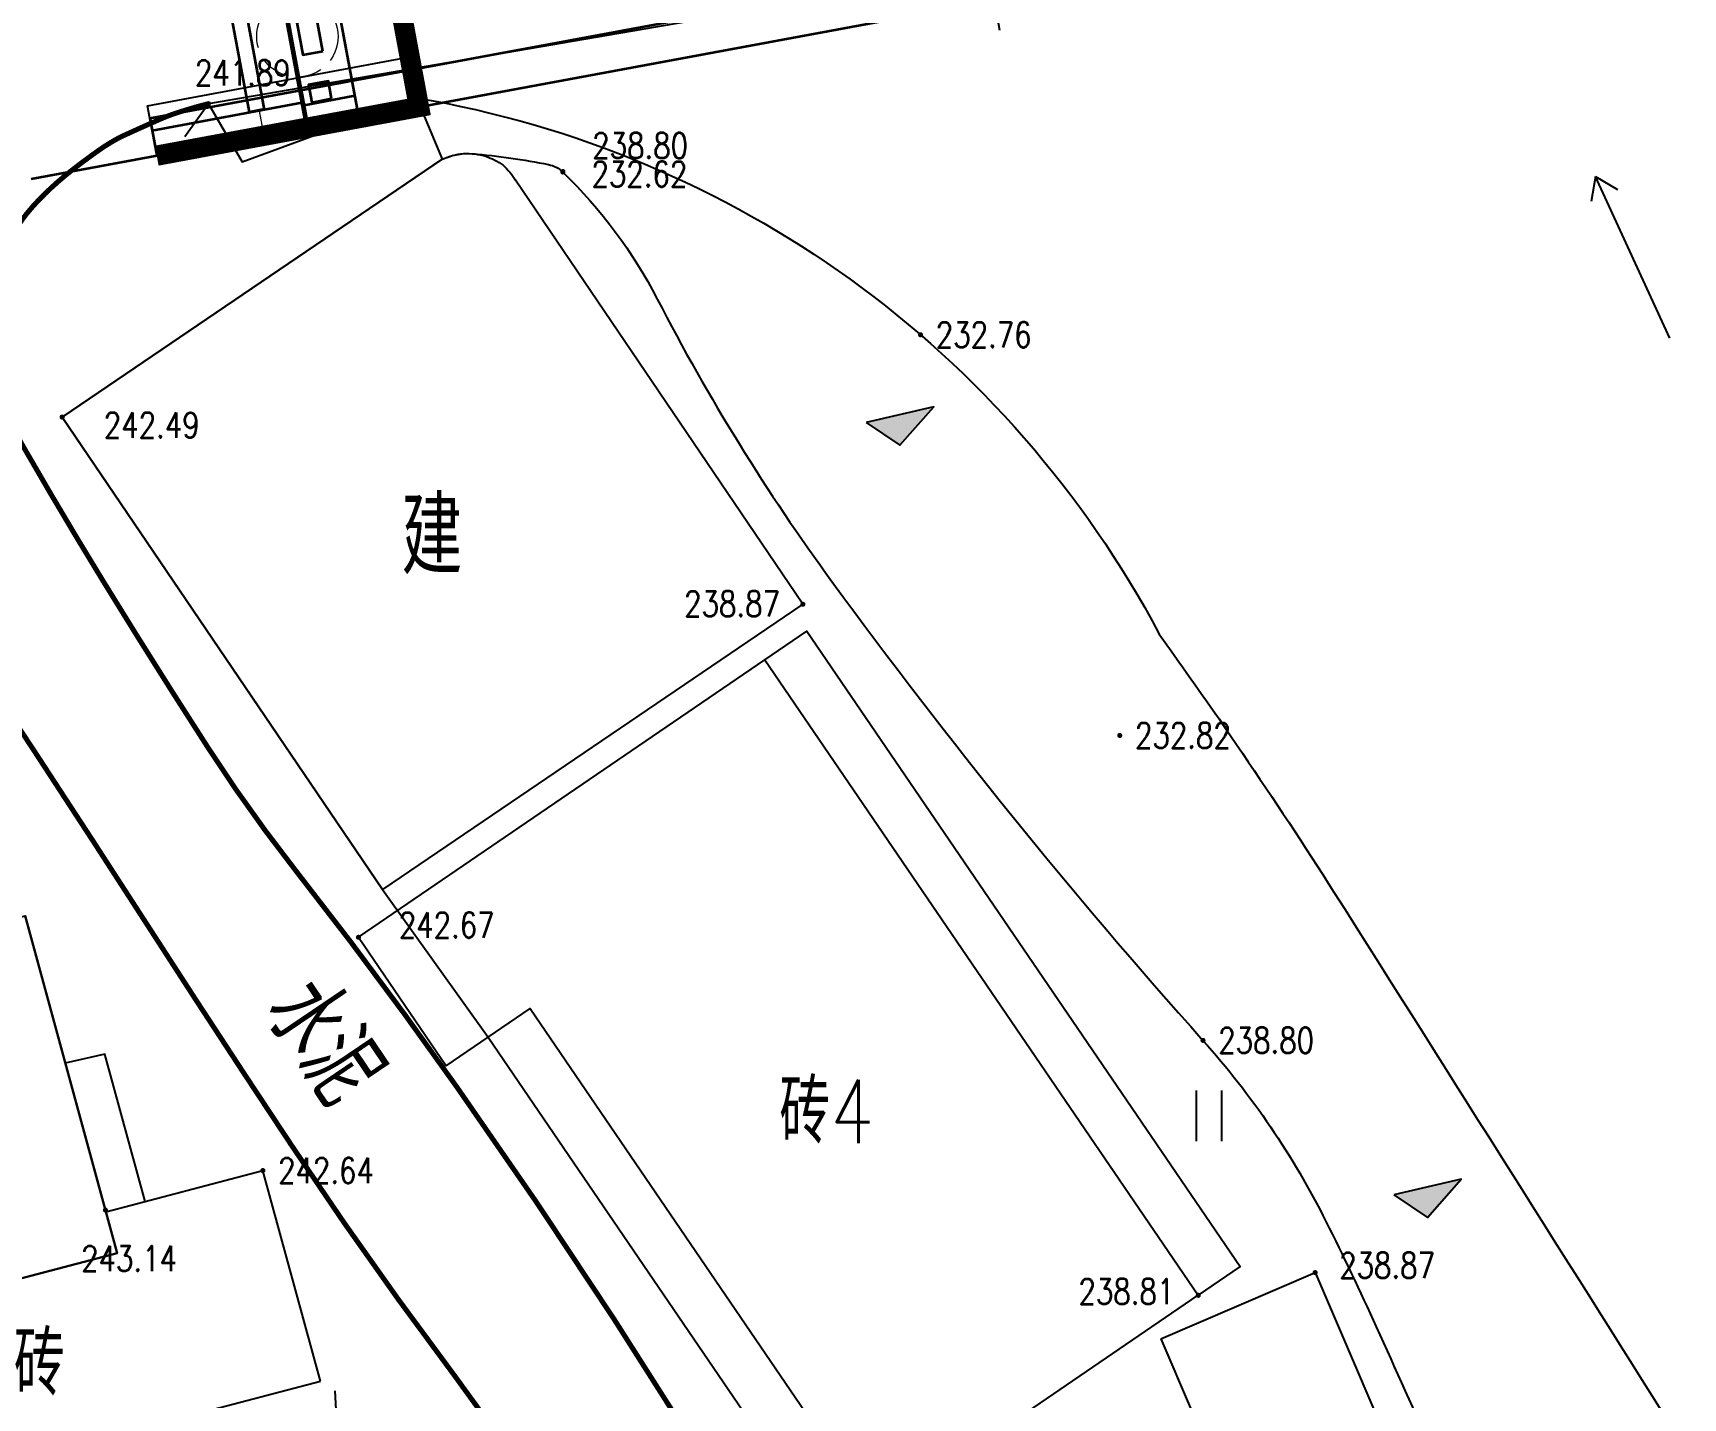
# Model space of a CAD drawing. Extents: x 453486 to 453811, y 3475287 to 3475420.
# Drawn here: x 453546.61 to 453579.09, y 3475322.44 to 3475349.29 of the extents above; entities that cross this region are included whole.
import ezdxf
from ezdxf.enums import TextEntityAlignment as Align

# ---------------------------------------------------------------- set-up
doc = ezdxf.new("R2010")
doc.units = 0
doc.header["$MEASUREMENT"] = 0
doc.linetypes.add('DASHED', pattern=[19.049999999999997, 12.7, -6.35])
doc.layers.add('DX', color=9, linetype='Continuous')
doc.layers.add('GCD', color=9, linetype='Continuous')
doc.layers.add('构造虚线', color=6, linetype='DASHED', lineweight=20)
doc.layers.add('结构轮廓', color=1, linetype='Continuous', lineweight=35)
doc.styles.add('HZ', font='rs.shx', dxfattribs={"width": 0.8, "bigfont": 'hztxt.shx'})
doc.styles.get("Standard").update_dxf_attribs({"font": 'italc1.shx', "width": 0.75, "bigfont": 'fsdb.shx'})
doc.dimstyles.new('ISO-25', dxfattribs={"dimtxt": 2.5, "dimasz": 2.5, "dimexe": 1.25, "dimexo": 0.625, "dimtad": 1, "dimdsep": 46, "dimtxsty": 'Standard', "dimsah": 1, "dimcen": 2.5, "dimclrt": 7, "dimadec": 1, "dimazin": 0, "dimtfac": 1, "dimtdec": 4, "dimtmove": 0, "dimatfit": 3, "dimfxl": 0, "dimtolj": 1, "dimtzin": 0, "dimarcsym": 0})

# ---------------------------------------------------------------- blocks, each defined once
blk = doc.blocks.new('GC200')
at = {"linetype": 'Continuous', "const_width": 0.2, "flags": 128}
blk.add_lwpolyline([(-0.1, 0, 1), (0.1, 0, 1)], format="xyb", close=True, dxfattribs=at)
blk = doc.blocks.new('gc201')
blk.add_lwpolyline([(-0.797502039670297, 0), (0.797502039670297, 0), (1.061867359994989, 1.999111966694817)], close=True)
blk.add_solid([(-0.797502039670297, 0), (0.797502039670297, 0), (1.061867359994989, 1.999111966694817)])
blk = doc.blocks.new('gc121')
for p, q in [((-0.5, -1), (-0.5, 1)), ((0.5, -1), (0.5, 1))]:
    blk.add_line(p, q)
blk = doc.blocks.new('gc086')
for p, q in [((0, 0), (7, 0)), ((7, 0), (6.180847955711008, 0.5735764363510459)), ((7, 0), (6.180847955711008, -0.5735764363510458))]:
    blk.add_line(p, q)
blk = doc.blocks.new('*D36')
at = {"color": 0, "linetype": 'Continuous', "lineweight": -2}
for p, q in [((1786.275916473551, -852.3791881485195), (1786.275916473551, -845.4625214818528)), ((1788.195534049843, -853.8791881485195), (1785.025916473551, -853.8791881485195)), ((1786.275916473551, -857.6291881485195), (1786.275916473551, -853.8791881485195)), ((1788.195534049843, -857.6291881485195), (1785.025916473551, -857.6291881485195)), ((1786.275916473551, -859.1291881485195), (1786.275916473551, -860.6291881485195))]:
    blk.add_line(p, q, dxfattribs=at)
at = {"color": 0, "linetype": 'Continuous'}
for points in [[(1786.025916473551, -852.3791881485195), (1786.525916473551, -852.3791881485195), (1786.275916473551, -853.8791881485195)], [(1786.025916473551, -859.1291881485195), (1786.525916473551, -859.1291881485195), (1786.275916473551, -857.6291881485195)]]:
    blk.add_solid(points, dxfattribs=at)
at = {"layer": 'Defpoints', "color": 0, "linetype": 'Continuous'}
for p in [(1786.275916473551, -853.8791881485195), (1788.820534049843, -853.8791881485195), (1788.820534049843, -857.6291881485195)]:
    blk.add_point(p, dxfattribs=at)
at = {"color": 7, "linetype": 'Continuous', "insert": (1784.400916473551, -848.1708548151859), "char_height": 2.5, "attachment_point": 5, "rotation": 90}
blk.add_mtext('\\A1;75', dxfattribs=at)
blk = doc.blocks.new('erwrrr')
at = {"layer": '构造虚线', "color": 1, "ltscale": 9.84252}
blk.add_line((1713.211149234979, -857.6291881485195), (1713.211149234979, -855.1291881485195), dxfattribs=at)
at = {"layer": '构造虚线', "color": 1, "linetype": 'DASHED', "ltscale": 0.2}
blk.add_circle((1718.211149234979, -848.6291881485413), 4, dxfattribs=at)
at = {"layer": '结构轮廓'}
for p, q in [((1712.211149234977, -855.0791881485457), (1712.211149234977, -817.6791881485296)), ((1713.711149234979, -855.1291881485195), (1713.711149234979, -836.3791881485195)), ((1717.461149234979, -857.6291881485195), (1717.461149234979, -836.3791881485195)), ((1717.661149234979, -857.6291881485195), (1717.661149234979, -836.3791881485195)), ((1722.711149234977, -857.6291881485195), (1722.711149234977, -836.3791881485195)), ((1702.461149234979, -853.8791881485195), (1702.461149234979, -857.6291881485195)), ((1702.461149234979, -853.8791881485195), (1932.661149234978, -853.8791881485196)), ((1717.461149234979, -855.1291881485195), (1702.461149234979, -855.1291881485195)), ((1713.711149234979, -855.0791881485457), (1712.211149234977, -855.0791881485457)), ((1717.461149234979, -855.379188148534), (1722.711149234977, -855.379188148534)), ((1717.461149234979, -857.1291881485267), (1722.711149234977, -857.1291881485267)), ((1689.887057607446, -857.6291881485195), (1945.235240862512, -857.6291881485195)), ((1717.461149234979, -857.6291881485195), (1702.461149234979, -857.6291881485195)), ((1717.461149234979, -857.6291881485195), (1722.711149234977, -857.6291881485195))]:
    blk.add_line(p, q, dxfattribs=at)
at = {"layer": '结构轮廓', "flags": 128}
blk.add_lwpolyline([(1720.411149234979, -850.5041881485413), (1720.411149234979, -847.254188148534), (1718.411149234978, -847.254188148534), (1718.411149234978, -850.5041881485413)], close=True, dxfattribs=at)
at = {"layer": '结构轮廓'}
blk.add_lwpolyline([(1720.411149234979, -855.2541881485267), (1720.411149234979, -853.504188148534), (1718.411149234978, -853.504188148534), (1718.411149234978, -855.2541881485267)], close=True, dxfattribs=at)
at = {"color": 7, "linetype": 'Continuous'}
dim = blk.add_aligned_dim(p1=(1788.820534049843, -857.6291881485195), p2=(1788.820534049843, -853.8791881485195), distance=2.544617576292012, dimstyle='ISO-25', override={"dimasz": 1.5, "dimlfac": 20, "dimfxl": 0.8}, dxfattribs=at)
dim.commit()
dim.dimension.update_dxf_attribs({"geometry": '*D36', "text_midpoint": (1784.400916473551, -848.1708548151859)})

msp = doc.modelspace()

# ---------------------------------------------------------------- linework, layer by layer
at = {"color": 1, "linetype": 'Continuous'}
msp.add_line((453554.2092386431, 3475347.839282048), (453552.6579568533, 3475356.196525909), dxfattribs=at)
at = {"color": 6, "const_width": 0.4}
msp.add_lwpolyline([(453547.4963377418, 3475355.238419879), (453552.6579568533, 3475356.196525908), (453554.2092386431, 3475347.839282048), (453549.0476195324, 3475346.881176018)], dxfattribs=at)
at = {"color": 1, "linetype": 'Continuous'}
msp.add_lwpolyline([(453549.0476195322, 3475346.881176019), (453548.8651157925, 3475347.864381178), (453554.0267349036, 3475348.822487208)], dxfattribs=at)
at = {"layer": 'DX', "linetype": 'Continuous'}
for p, q in [((453595.602, 3475355.714), (453550.065, 3475347.904)), ((453595.602, 3475355.714), (453550.065, 3475347.904)), ((453550.065, 3475347.904), (453549.6030791808, 3475347.250831448)), ((453550.065, 3475347.904), (453549.6030791808, 3475347.250831448)), ((453552.8249243409, 3475317.541996238), (453552.5600602636, 3475322.577948316)), ((453552.8249243409, 3475317.541996238), (453552.5600602636, 3475322.577948316))]:
    msp.add_line(p, q, dxfattribs=at)
at = {"layer": 'DX', "linetype": 'Continuous', "const_width": 0.1, "flags": 128}
msp.add_lwpolyline([(453545.6341711171, 3475343.267683297, -0.003354713321628761), (453545.7327737422, 3475343.72477388, -0.00553469273746812), (453545.7974564157, 3475344.000726783, -0.001865039704880075), (453545.9587528994, 3475344.645743821, -0.005152608709709407), (453546.0204081912, 3475344.878377364, -0.06575898467211674), (453546.2227540552, 3475345.356025249, -0.05126809194007782), (453546.6164897138, 3475345.89098756, -0.02164199272243409), (453546.9676446244, 3475346.245806217, -0.02072030516128151), (453547.3644458821, 3475346.584032813, -0.01360179345731708), (453547.9285667911, 3475347.001629759, -0.02552510474657112), (453548.2457963587, 3475347.200074246, -0.01947451257925681), (453548.3988242671, 3475347.277617667, -0.004287371716205943), (453549.1096123648, 3475347.596312548, -0.02534429921113915), (453549.462122649, 3475347.729902202, -0.01521920201967194), (453550.065, 3475347.904)], format="xyb", dxfattribs=at)
msp.add_lwpolyline([(453545.6341711171, 3475343.267683297, -0.003354713321628761), (453545.7327737422, 3475343.72477388, -0.00553469273746812), (453545.7974564157, 3475344.000726783, -0.001865039704880075), (453545.9587528994, 3475344.645743821, -0.005152608709709407), (453546.0204081912, 3475344.878377364, -0.06575898467211674), (453546.2227540552, 3475345.356025249, -0.05126809194007782), (453546.6164897138, 3475345.89098756, -0.02164199272243409), (453546.9676446244, 3475346.245806217, -0.02072030516128151), (453547.3644458821, 3475346.584032813, -0.01360179345731708), (453547.9285667911, 3475347.001629759, -0.02552510474657112), (453548.2457963587, 3475347.200074246, -0.01947451257925681), (453548.3988242671, 3475347.277617667, -0.004287371716205943), (453549.1096123648, 3475347.596312548, -0.02534429921113915), (453549.462122649, 3475347.729902202, -0.01521920201967194), (453550.065, 3475347.904)], format="xyb", dxfattribs=at)
at = {"layer": 'DX', "linetype": 'Continuous', "flags": 128}
for points in [[(453550.065, 3475347.904), (453550.7267028282, 3475346.762541747), (453554.15778414, 3475348.017643438), (453554.6688407721, 3475346.812100282), (453547.185, 3475341.737)], [(453550.065, 3475347.904), (453550.7267028282, 3475346.762541747), (453554.15778414, 3475348.017643438), (453554.6688407721, 3475346.812100282), (453547.185, 3475341.737)], [(453554.6688407721, 3475346.812100282), (453554.8708895706, 3475346.885127578), (453555.0904926248, 3475346.920618819), (453555.2649744406, 3475346.919028988)], [(453554.6688407721, 3475346.812100282), (453554.8708895706, 3475346.885127578), (453555.0904926248, 3475346.920618819), (453555.2649744406, 3475346.919028988)], [(453547.185, 3475341.737), (453554.6688407721, 3475346.812100282)], [(453547.185, 3475341.737), (453554.6688407721, 3475346.812100282)], [(453553.489, 3475332.441), (453547.185, 3475341.737)], [(453547.185, 3475341.737), (453553.489, 3475332.441), (453555.5695018405, 3475329.535781188), (453556.3954626076, 3475330.099508791), (453563.2030109932, 3475320.125244887), (453563.5053835936, 3475319.602091273), (453562.17, 3475319.029), (453568.8105325601, 3475303.55562142)], [(453553.489, 3475332.441), (453547.185, 3475341.737)], [(453547.185, 3475341.737), (453553.489, 3475332.441), (453555.5695018405, 3475329.535781188), (453556.3954626076, 3475330.099508791), (453563.2030109932, 3475320.125244887), (453563.5053835936, 3475319.602091273), (453562.17, 3475319.029), (453568.8105325601, 3475303.55562142)], [(453561.7667924807, 3475338.054511596), (453553.489, 3475332.441)], [(453561.7667924807, 3475338.054511596), (453553.489, 3475332.441)], [(453545.6014858384, 3475331.697119696), (453546.455, 3475331.921), (453548.2686345534, 3475325.285527942), (453539.2122233945, 3475322.909993735)], [(453545.6014858384, 3475331.697119696), (453546.455, 3475331.921), (453548.2686345534, 3475325.285527942), (453539.2122233945, 3475322.909993735)], [(453556.3954626078, 3475330.099508791), (453563.2030109932, 3475320.125244887)], [(453556.3954626078, 3475330.099508791), (453563.2030109932, 3475320.125244887)], [(453555.5695018405, 3475329.535781188), (453562.3770502259, 3475319.561517283), (453563.2030109932, 3475320.125244887)], [(453555.5695018405, 3475329.535781188), (453562.3770502259, 3475319.561517283), (453563.2030109932, 3475320.125244887)], [(453548.81950376, 3475326.304373429), (453548.028502239, 3475329.198378994), (453547.2472416234, 3475329.022457323)], [(453548.81950376, 3475326.304373429), (453548.028502239, 3475329.198378994), (453547.2472416234, 3475329.022457323)], [(453539.2122233947, 3475322.909993735), (453548.2686345535, 3475325.285527942)], [(453539.2122233947, 3475322.909993735), (453548.2686345535, 3475325.285527942)], [(453568.8083954062, 3475323.59970874), (453571.8483125169, 3475324.904315129)], [(453568.8083954062, 3475323.59970874), (453571.8483125169, 3475324.904315129)], [(453563.2030109932, 3475320.125244887), (453569.5486017995, 3475324.456182674)], [(453563.2030109932, 3475320.125244887), (453569.5486017995, 3475324.456182674)], [(453546.2217386201, 3475321.177501945), (453552.2697688468, 3475322.763925357)], [(453546.2217386201, 3475321.177501945), (453552.2697688468, 3475322.763925357)]]:
    msp.add_lwpolyline(points, dxfattribs=at)
at = {"layer": 'DX', "linetype": 'Continuous'}
for points, format in [([(453554.15778414, 3475348.017643438, -0.2332539377957708), (453568.7786812633, 3475337.467600666, -0.01479244547615561), (453572.4369768298, 3475332.047046098, -0.0004095031317637285), (453579.3920620084, 3475321.033810973, -0.002335390799393707), (453580.601, 3475319.096, -0.01200605973522746), (453590.2544447731, 3475302.586278642, 0.009803382047024063), (453597.6404027138, 3475289.825844313, 0.01143046703002555)], "xyb"), ([(453554.15778414, 3475348.017643438, -0.2332539377957708), (453568.7786812633, 3475337.467600666, -0.01479244547615561), (453572.4369768298, 3475332.047046098, -0.0004095031317637285), (453579.3920620084, 3475321.033810973, -0.002335390799393707), (453580.601, 3475319.096, -0.01200605973522746), (453590.2544447731, 3475302.586278642, 0.009803382047024063), (453597.6404027138, 3475289.825844313, 0.01143046703002555)], "xyb"), ([(453555.2649744406, 3475346.919028988, -0.02931923764193961), (453556.7615764551, 3475346.705883495, -0.1433263783960989), (453557.0405608009, 3475346.558933555, -0.08123957482941793), (453558.8989442649, 3475344.058526747, 0.0385404394631729), (453562.3366287255, 3475338.502463479, 0.0245322935003408), (453569.641165757, 3475329.472782555, -0.06638121222262014), (453572.0620766593, 3475325.908658656, -0.009551806686554682), (453573.0496774465, 3475323.837736472, -0.003947689126878999), (453575.3029627251, 3475318.764647379, -0.007131400119321977), (453578.894108962, 3475310.171114324, 0.006590135402885645), (453582.770108021, 3475300.867639847, 0.01866807299464948), (453586.6872013211, 3475292.659570631, 0.00717700346133657), (453588.2240601929, 3475289.825844313, 0.06442754469602986)], "xyb"), ([(453555.2649744406, 3475346.919028988, -0.02931923764193961), (453556.7615764551, 3475346.705883495, -0.1433263783960989), (453557.0405608009, 3475346.558933555, -0.08123957482941793), (453558.8989442649, 3475344.058526747, 0.0385404394631729), (453562.3366287255, 3475338.502463479, 0.0245322935003408), (453569.641165757, 3475329.472782555, -0.06638121222262014), (453572.0620766593, 3475325.908658656, -0.009551806686554682), (453573.0496774465, 3475323.837736472, -0.003947689126878999), (453575.3029627251, 3475318.764647379, -0.007131400119321977), (453578.894108962, 3475310.171114324, 0.006590135402885645), (453582.770108021, 3475300.867639847, 0.01866807299464948), (453586.6872013211, 3475292.659570631, 0.00717700346133657), (453588.2240601929, 3475289.825844313, 0.06442754469602986)], "xyb"), ([(453573.420689985, 3475289.825844313, 0.1, 0.1, -3.223496052766682e-05), (453571.2361892462, 3475294.1587797, 0.1, 0.1, -0.000425436972894779), (453568.2986442447, 3475299.998662472, 0.1, 0.1, -0.0007183155976144915), (453566.5667395667, 3475303.461422835, 0.1, 0.09999999999999999, -0.01836965823721444), (453565.6172334887, 3475305.556063619, 0.09999999999999999, 0.1, -0.01022241500151289), (453564.1292175397, 3475309.410588932, 0.1, 0.1, -0.01794969032972784), (453562.9880412996, 3475312.94780074, 0.1, 0.1, 0.01682396767576862), (453561.7790511206, 3475316.724278039, 0.1, 0.09999999999999999, 0.00633250951197452), (453561.3300026357, 3475317.931401692, 0.09999999999999999, 0.1, 0.006819736003095571), (453560.8836967598, 3475319.040936769, 0.1, 0.1, 0.04033054214085359), (453559.5362285189, 3475321.650182635, 0.1, 0.1, 0.01426986381184453), (453554.9537376142, 3475328.55604001, 0.1, 0.1, 0.0128627985387943), (453551.7813952991, 3475332.815805953, 0.1, 0.1, -0.02304824574903297), (453550.0591157227, 3475335.229542424, 0.1, 0.1, -0.005736261114899934), (453547.9984035045, 3475338.5004915, 0.1, 0.1, -0.007295886380797422), (453546.4457455153, 3475341.113620598, 0.1, 0.09999999999999999, -0.00147711886484155), (453546.1115602404, 3475341.699213862, 0.09999999999999999, 0.1, -0.002437406213392818), (453545.9118207865, 3475342.05567161, 0.1, 0.1, -0.02409016461719034), (453545.762505576, 3475342.358791754, 0.1, 0.1, -0.01775265957914547), (453545.5950167098, 3475342.785504171, 0.1, 0.1, -0.1052754697450075), (453545.5757923867, 3475342.93398987, 0.1, 0.1, -0.0461172428626846), (453545.6341711171, 3475343.267683297, 0.1, 0.1, 0)], "xyseb"), ([(453573.420689985, 3475289.825844313, 0.1, 0.1, -3.223496052766682e-05), (453571.2361892462, 3475294.1587797, 0.1, 0.1, -0.000425436972894779), (453568.2986442447, 3475299.998662472, 0.1, 0.1, -0.0007183155976144915), (453566.5667395667, 3475303.461422835, 0.1, 0.09999999999999999, -0.01836965823721444), (453565.6172334887, 3475305.556063619, 0.09999999999999999, 0.1, -0.01022241500151289), (453564.1292175397, 3475309.410588932, 0.1, 0.1, -0.01794969032972784), (453562.9880412996, 3475312.94780074, 0.1, 0.1, 0.01682396767576862), (453561.7790511206, 3475316.724278039, 0.1, 0.09999999999999999, 0.00633250951197452), (453561.3300026357, 3475317.931401692, 0.09999999999999999, 0.1, 0.006819736003095571), (453560.8836967598, 3475319.040936769, 0.1, 0.1, 0.04033054214085359), (453559.5362285189, 3475321.650182635, 0.1, 0.1, 0.01426986381184453), (453554.9537376142, 3475328.55604001, 0.1, 0.1, 0.0128627985387943), (453551.7813952991, 3475332.815805953, 0.1, 0.1, -0.02304824574903297), (453550.0591157227, 3475335.229542424, 0.1, 0.1, -0.005736261114899934), (453547.9984035045, 3475338.5004915, 0.1, 0.1, -0.007295886380797422), (453546.4457455153, 3475341.113620598, 0.1, 0.09999999999999999, -0.00147711886484155), (453546.1115602404, 3475341.699213862, 0.09999999999999999, 0.1, -0.002437406213392818), (453545.9118207865, 3475342.05567161, 0.1, 0.1, -0.02409016461719034), (453545.762505576, 3475342.358791754, 0.1, 0.1, -0.01775265957914547), (453545.5950167098, 3475342.785504171, 0.1, 0.1, -0.1052754697450075), (453545.5757923867, 3475342.93398987, 0.1, 0.1, -0.0461172428626846), (453545.6341711171, 3475343.267683297, 0.1, 0.1, 0)], "xyseb")]:
    msp.add_lwpolyline(points, format=format, dxfattribs=at)
at = {"layer": 'DX', "linetype": 'Continuous', "flags": 128}
msp.add_lwpolyline([(453554.6688407721, 3475346.812100282, -0.09356887730075607), (453555.0904926248, 3475346.920618819, -0.0935688781757012), (453555.5226863658, 3475346.867939301, -0.08256451608535668), (453555.8654134469, 3475346.692705764, -0.08256451539966113), (453556.1080137825, 3475346.399055818)], format="xyb", dxfattribs=at)
msp.add_lwpolyline([(453554.6688407721, 3475346.812100282, -0.09356887730075607), (453555.0904926248, 3475346.920618819, -0.0935688781757012), (453555.5226863658, 3475346.867939301, -0.08256451608535668), (453555.8654134469, 3475346.692705764, -0.08256451539966113), (453556.1080137825, 3475346.399055818)], format="xyb", dxfattribs=at)
for points, elevation in [([(453561.7667924804, 3475338.054511596), (453556.1080137825, 3475346.399055818)], 241.909), ([(453561.7667924804, 3475338.054511596), (453556.1080137825, 3475346.399055818)], 241.909), ([(453561.0154934071, 3475336.958697561), (453561.8414541744, 3475337.522425164), (453570.3745625666, 3475325.019910277), (453569.5486017995, 3475324.456182674)], 242.673), ([(453561.0154934071, 3475336.958697561), (453561.8414541744, 3475337.522425164), (453570.3745625666, 3475325.019910277), (453569.5486017995, 3475324.456182674)], 242.673), ([(453553.019, 3475331.501), (453561.0154934071, 3475336.958697561)], 242.673), ([(453553.019, 3475331.501), (453561.0154934071, 3475336.958697561)], 242.673), ([(453561.0154934071, 3475336.958697561), (453569.5486017993, 3475324.456182674)], 242.718), ([(453561.0154934071, 3475336.958697561), (453569.5486017993, 3475324.456182674)], 242.718), ([(453548.2686345534, 3475325.285527942), (453546.455, 3475331.921)], 243.143), ([(453548.2686345534, 3475325.285527942), (453546.455, 3475331.921)], 243.143), ([(453553.019, 3475331.501), (453554.7445600067, 3475328.972749018)], 242.673), ([(453553.019, 3475331.501), (453554.7445600067, 3475328.972749018)], 242.673), ([(453554.7445600067, 3475328.972749018), (453556.3954626076, 3475330.099508791)], 243.213), ([(453554.7445600067, 3475328.972749018), (453556.3954626076, 3475330.099508791)], 243.213), ([(453548.045640873, 3475326.101385984), (453551.1360000001, 3475326.912)], -0.4989999999999952), ([(453548.045640873, 3475326.101385984), (453551.1360000001, 3475326.912)], -0.4989999999999952), ([(453552.2697688468, 3475322.763925357), (453551.136, 3475326.912)], 243.134), ([(453552.2697688468, 3475322.763925357), (453551.136, 3475326.912)], 243.134), ([(453571.8483125168, 3475324.904315129), (453573.7136434882, 3475320.55783056)], 486.376), ([(453571.8483125168, 3475324.904315129), (453573.7136434882, 3475320.55783056)], 486.376), ([(453568.8083954062, 3475323.59970874), (453569.4323887434, 3475322.14571615)], 243.708), ([(453568.8083954062, 3475323.59970874), (453569.4323887434, 3475322.14571615)], 243.708)]:
    msp.add_lwpolyline(points, dxfattribs=dict(at, elevation=elevation))
at = {"layer": 'DX', "linetype": 'Continuous', "const_width": 0.1}
msp.add_lwpolyline([(453568.2454653769, 3475289.825844313, 0.0001395997996415497), (453568.1465880828, 3475289.996504053, -0.007431564314399404), (453565.0786343528, 3475295.474353527, -0.01448849094637666), (453563.6176336743, 3475298.374190465, -0.005237581543192834), (453559.8963292697, 3475306.547544733, -0.005601800397588183), (453558.856075217, 3475308.970253391, -0.04501464594531938), (453558.7575381721, 3475309.283902318, -0.05525648453730983), (453558.7011622308, 3475309.823863934, 0.02310771769359757), (453558.6495892787, 3475311.117781204, 0.008339268077469503), (453558.4663631157, 3475312.895207312, 0.00604297404481073), (453558.1430838101, 3475315.33967737, 0.03773604956277988), (453557.4399364053, 3475318.498777389, 0.06165425435350388), (453556.6346560966, 3475320.313723781, 0.02612754748495342), (453554.8951622771, 3475322.89496092, -0.01466285663762874), (453551.6924841596, 3475327.420074209, -0.003526282326135437), (453548.8834459623, 3475331.711917385, 0.003015956043008979), (453545.6042234385, 3475336.733318281, 0.02025149184123096), (453541.7497719033, 3475342.075199523, 0.1019156244219298), (453540.7404576273, 3475342.929004055, 0.05607702018989322), (453540.2497144416, 3475343.128983066, 0.01926745671552032), (453538.7544308653, 3475343.48918823, 0.02739872129356669), (453538.0063561946, 3475343.596956465, 0.02125856532636226), (453537.0335714277, 3475343.641523616)], format="xyb", dxfattribs=at)
msp.add_lwpolyline([(453568.2454653769, 3475289.825844313, 0.0001395997996415497), (453568.1465880828, 3475289.996504053, -0.007431564314399404), (453565.0786343528, 3475295.474353527, -0.01448849094637666), (453563.6176336743, 3475298.374190465, -0.005237581543192834), (453559.8963292697, 3475306.547544733, -0.005601800397588183), (453558.856075217, 3475308.970253391, -0.04501464594531938), (453558.7575381721, 3475309.283902318, -0.05525648453730983), (453558.7011622308, 3475309.823863934, 0.02310771769359757), (453558.6495892787, 3475311.117781204, 0.008339268077469503), (453558.4663631157, 3475312.895207312, 0.00604297404481073), (453558.1430838101, 3475315.33967737, 0.03773604956277988), (453557.4399364053, 3475318.498777389, 0.06165425435350388), (453556.6346560966, 3475320.313723781, 0.02612754748495342), (453554.8951622771, 3475322.89496092, -0.01466285663762874), (453551.6924841596, 3475327.420074209, -0.003526282326135437), (453548.8834459623, 3475331.711917385, 0.003015956043008979), (453545.6042234385, 3475336.733318281, 0.02025149184123096), (453541.7497719033, 3475342.075199523, 0.1019156244219298), (453540.7404576273, 3475342.929004055, 0.05607702018989322), (453540.2497144416, 3475343.128983066, 0.01926745671552032), (453538.7544308653, 3475343.48918823, 0.02739872129356669), (453538.0063561946, 3475343.596956465, 0.02125856532636226), (453537.0335714277, 3475343.641523616)], format="xyb", dxfattribs=at)

# ---------------------------------------------------------------- block references
at = {"color": 7, "linetype": 'Continuous', "xscale": 0.2000000000618252, "yscale": 0.2000000001845098, "zscale": 0.2, "rotation": 10.51562966161807}
msp.add_blockref('erwrrr', (453182.9697955182, 3475453.385159286), dxfattribs=at)
at = {"layer": 'DX', "linetype": 'Continuous'}
ref = msp.add_blockref('GC200', (453550.065, 3475347.904, 241.886), dxfattribs=dict(at, xscale=0.25, yscale=0.25, zscale=0.25))
ref.add_attrib('height', '241.89', dxfattribs={"layer": 'GCD', "linetype": 'Continuous', "height": 0.5, "style": 'HZ', "width": 0.8}).set_placement((453549.7995577805, 3475348.508857052, 241.886), align=Align.MIDDLE_LEFT)
ref = msp.add_blockref('GC200', (453550.065, 3475347.904, 241.886), dxfattribs=dict(at, xscale=0.25, yscale=0.25, zscale=0.25))
ref.add_attrib('height', '241.89', dxfattribs={"layer": 'GCD', "linetype": 'Continuous', "height": 0.5, "style": 'HZ', "width": 0.8}).set_placement((453549.7995577805, 3475348.508857052, 241.886), align=Align.MIDDLE_LEFT)
ref = msp.add_blockref('GC200', (453557.0405608009, 3475346.558933555, 238.8), dxfattribs=dict(at, xscale=0.25, yscale=0.25, zscale=0.25))
ref.add_attrib('height', '238.80', dxfattribs={"layer": 'GCD', "linetype": 'Continuous', "height": 0.5, "style": 'HZ', "width": 0.8}).set_placement((453557.619813573, 3475347.079391552, 238.8), align=Align.MIDDLE_LEFT)
ref = msp.add_blockref('GC200', (453557.0405608009, 3475346.558933555, 238.8), dxfattribs=dict(at, xscale=0.25, yscale=0.25, zscale=0.25))
ref.add_attrib('height', '238.80', dxfattribs={"layer": 'GCD', "linetype": 'Continuous', "height": 0.5, "style": 'HZ', "width": 0.8}).set_placement((453557.619813573, 3475347.079391552, 238.8), align=Align.MIDDLE_LEFT)
ref = msp.add_blockref('GC200', (453557.0415629896, 3475346.56946819, 232.62), dxfattribs=dict(at, xscale=0.25, yscale=0.25, zscale=0.25))
ref.add_attrib('height', '232.62', dxfattribs={"layer": 'GCD', "linetype": 'Continuous', "height": 0.5, "style": 'HZ', "width": 0.8}).set_placement((453557.605660166, 3475346.518277319, 232.62), align=Align.MIDDLE_LEFT)
ref = msp.add_blockref('GC200', (453557.0415629896, 3475346.56946819, 232.62), dxfattribs=dict(at, xscale=0.25, yscale=0.25, zscale=0.25))
ref.add_attrib('height', '232.62', dxfattribs={"layer": 'GCD', "linetype": 'Continuous', "height": 0.5, "style": 'HZ', "width": 0.8}).set_placement((453557.605660166, 3475346.518277319, 232.62), align=Align.MIDDLE_LEFT)
at = {"layer": 'DX', "linetype": 'Continuous', "yscale": 0.5, "zscale": 0.5}
for name, p, xscale, rotation in [('gc086', (453578.8280869664, 3475343.289132982), 0.5000000001293344, 114.6388663661684), ('gc086', (453578.8280869664, 3475343.289132982), 0.5000000001293344, 114.6388663661684), ('gc201', (453563.342677351, 3475341.405170347), 0.4999999999258672, 326.0583012898355), ('gc201', (453563.342677351, 3475341.405170347), 0.4999999999258672, 326.0583012898355), ('gc201', (453573.7268800422, 3475326.20982619), 0.4999999999258672, 326.0583012898355), ('gc201', (453573.7268800422, 3475326.20982619), 0.4999999999258672, 326.0583012898355)]:
    msp.add_blockref(name, p, dxfattribs=dict(at, xscale=xscale, rotation=rotation))
at = {"layer": 'DX', "linetype": 'Continuous'}
ref = msp.add_blockref('GC200', (453564.0816243434, 3475343.355945295, 232.76), dxfattribs=dict(at, xscale=0.25, yscale=0.25, zscale=0.25))
ref.add_attrib('height', '232.76', dxfattribs={"layer": 'GCD', "linetype": 'Continuous', "height": 0.5, "style": 'HZ', "width": 0.8}).set_placement((453564.3816243433, 3475343.355945295, 232.76), align=Align.MIDDLE_LEFT)
ref = msp.add_blockref('GC200', (453564.0816243434, 3475343.355945295, 232.76), dxfattribs=dict(at, xscale=0.25, yscale=0.25, zscale=0.25))
ref.add_attrib('height', '232.76', dxfattribs={"layer": 'GCD', "linetype": 'Continuous', "height": 0.5, "style": 'HZ', "width": 0.8}).set_placement((453564.3816243433, 3475343.355945295, 232.76), align=Align.MIDDLE_LEFT)
ref = msp.add_blockref('GC200', (453547.185, 3475341.737, 242.494), dxfattribs=dict(at, xscale=0.25, yscale=0.25, zscale=0.25))
ref.add_attrib('height', '242.49', dxfattribs={"layer": 'GCD', "linetype": 'Continuous', "height": 0.5, "style": 'HZ', "width": 0.8}).set_placement((453548.0058569288, 3475341.579500445, 242.494), align=Align.MIDDLE_LEFT)
ref = msp.add_blockref('GC200', (453547.185, 3475341.737, 242.494), dxfattribs=dict(at, xscale=0.25, yscale=0.25, zscale=0.25))
ref.add_attrib('height', '242.49', dxfattribs={"layer": 'GCD', "linetype": 'Continuous', "height": 0.5, "style": 'HZ', "width": 0.8}).set_placement((453548.0058569288, 3475341.579500445, 242.494), align=Align.MIDDLE_LEFT)
ref = msp.add_blockref('GC200', (453561.7667924804, 3475338.054511596, 238.87), dxfattribs=dict(at, xscale=0.25, yscale=0.25, zscale=0.25))
ref.add_attrib('height', '238.87', dxfattribs={"layer": 'GCD', "linetype": 'Continuous', "height": 0.5, "style": 'HZ', "width": 0.8}).set_placement((453559.4292336963, 3475338.063652231, 238.87), align=Align.MIDDLE_LEFT)
ref = msp.add_blockref('GC200', (453561.7667924804, 3475338.054511596, 238.87), dxfattribs=dict(at, xscale=0.25, yscale=0.25, zscale=0.25))
ref.add_attrib('height', '238.87', dxfattribs={"layer": 'GCD', "linetype": 'Continuous', "height": 0.5, "style": 'HZ', "width": 0.8}).set_placement((453559.4292336963, 3475338.063652231, 238.87), align=Align.MIDDLE_LEFT)
ref = msp.add_blockref('GC200', (453568.0030837646, 3475335.472997043, 232.82), dxfattribs=dict(at, xscale=0.25, yscale=0.25, zscale=0.25))
ref.add_attrib('height', '232.82', dxfattribs={"layer": 'GCD', "linetype": 'Continuous', "height": 0.5, "style": 'HZ', "width": 0.8}).set_placement((453568.3030837646, 3475335.472997043, 232.82), align=Align.MIDDLE_LEFT)
ref = msp.add_blockref('GC200', (453568.0030837646, 3475335.472997043, 232.82), dxfattribs=dict(at, xscale=0.25, yscale=0.25, zscale=0.25))
ref.add_attrib('height', '232.82', dxfattribs={"layer": 'GCD', "linetype": 'Continuous', "height": 0.5, "style": 'HZ', "width": 0.8}).set_placement((453568.3030837646, 3475335.472997043, 232.82), align=Align.MIDDLE_LEFT)
ref = msp.add_blockref('GC200', (453553.019, 3475331.501, 242.673), dxfattribs=dict(at, xscale=0.25, yscale=0.25, zscale=0.25))
ref.add_attrib('height', '242.67', dxfattribs={"layer": 'GCD', "linetype": 'Continuous', "height": 0.5, "style": 'HZ', "width": 0.8}).set_placement((453553.8114206538, 3475331.741101447, 242.673), align=Align.MIDDLE_LEFT)
ref = msp.add_blockref('GC200', (453553.019, 3475331.501, 242.673), dxfattribs=dict(at, xscale=0.25, yscale=0.25, zscale=0.25))
ref.add_attrib('height', '242.67', dxfattribs={"layer": 'GCD', "linetype": 'Continuous', "height": 0.5, "style": 'HZ', "width": 0.8}).set_placement((453553.8114206538, 3475331.741101447, 242.673), align=Align.MIDDLE_LEFT)
ref = msp.add_blockref('GC200', (453569.641165757, 3475329.472782555, 238.8), dxfattribs=dict(at, xscale=0.25, yscale=0.25, zscale=0.25))
ref.add_attrib('height', '238.80', dxfattribs={"layer": 'GCD', "linetype": 'Continuous', "height": 0.5, "style": 'HZ', "width": 0.8}).set_placement((453569.941165757, 3475329.472782555, 238.8), align=Align.MIDDLE_LEFT)
ref = msp.add_blockref('GC200', (453569.641165757, 3475329.472782555, 238.8), dxfattribs=dict(at, xscale=0.25, yscale=0.25, zscale=0.25))
ref.add_attrib('height', '238.80', dxfattribs={"layer": 'GCD', "linetype": 'Continuous', "height": 0.5, "style": 'HZ', "width": 0.8}).set_placement((453569.941165757, 3475329.472782555, 238.8), align=Align.MIDDLE_LEFT)
at = {"layer": 'DX', "linetype": 'Continuous', "xscale": 0.5, "yscale": 0.5}
msp.add_blockref('gc121', (453569.7631110865, 3475327.988447483), dxfattribs=at)
msp.add_blockref('gc121', (453569.7631110865, 3475327.988447483), dxfattribs=at)
at = {"layer": 'DX', "linetype": 'Continuous'}
ref = msp.add_blockref('GC200', (453551.136, 3475326.912, 242.644), dxfattribs=dict(at, xscale=0.25, yscale=0.25, zscale=0.25))
ref.add_attrib('height', '242.64', dxfattribs={"layer": 'GCD', "linetype": 'Continuous', "height": 0.5, "style": 'HZ', "width": 0.8}).set_placement((453551.436, 3475326.912, 242.644), align=Align.MIDDLE_LEFT)
ref = msp.add_blockref('GC200', (453551.136, 3475326.912, 242.644), dxfattribs=dict(at, xscale=0.25, yscale=0.25, zscale=0.25))
ref.add_attrib('height', '242.64', dxfattribs={"layer": 'GCD', "linetype": 'Continuous', "height": 0.5, "style": 'HZ', "width": 0.8}).set_placement((453551.436, 3475326.912, 242.644), align=Align.MIDDLE_LEFT)
ref = msp.add_blockref('GC200', (453548.037, 3475326.133, 243.143), dxfattribs=dict(at, xscale=0.25, yscale=0.25, zscale=0.25))
ref.add_attrib('height', '243.14', dxfattribs={"layer": 'GCD', "linetype": 'Continuous', "height": 0.5, "style": 'HZ', "width": 0.8}).set_placement((453547.5597969454, 3475325.179726968, 243.143), align=Align.MIDDLE_LEFT)
ref = msp.add_blockref('GC200', (453548.037, 3475326.133, 243.143), dxfattribs=dict(at, xscale=0.25, yscale=0.25, zscale=0.25))
ref.add_attrib('height', '243.14', dxfattribs={"layer": 'GCD', "linetype": 'Continuous', "height": 0.5, "style": 'HZ', "width": 0.8}).set_placement((453547.5597969454, 3475325.179726968, 243.143), align=Align.MIDDLE_LEFT)
ref = msp.add_blockref('GC200', (453571.8483125169, 3475324.904315129, 238.87), dxfattribs=dict(at, xscale=0.25, yscale=0.25, zscale=0.25))
ref.add_attrib('height', '238.87', dxfattribs={"layer": 'GCD', "linetype": 'Continuous', "height": 0.5, "style": 'HZ', "width": 0.8}).set_placement((453572.3221742865, 3475325.046470836, 238.87), align=Align.MIDDLE_LEFT)
ref = msp.add_blockref('GC200', (453571.8483125169, 3475324.904315129, 238.87), dxfattribs=dict(at, xscale=0.25, yscale=0.25, zscale=0.25))
ref.add_attrib('height', '238.87', dxfattribs={"layer": 'GCD', "linetype": 'Continuous', "height": 0.5, "style": 'HZ', "width": 0.8}).set_placement((453572.3221742865, 3475325.046470836, 238.87), align=Align.MIDDLE_LEFT)
ref = msp.add_blockref('GC200', (453569.5486017995, 3475324.456182674, 238.81), dxfattribs=dict(at, xscale=0.25, yscale=0.25, zscale=0.25))
ref.add_attrib('height', '238.81', dxfattribs={"layer": 'GCD', "linetype": 'Continuous', "height": 0.5, "style": 'HZ', "width": 0.8}).set_placement((453567.1904782612, 3475324.532152555, 238.81), align=Align.MIDDLE_LEFT)
ref = msp.add_blockref('GC200', (453569.5486017995, 3475324.456182674, 238.81), dxfattribs=dict(at, xscale=0.25, yscale=0.25, zscale=0.25))
ref.add_attrib('height', '238.81', dxfattribs={"layer": 'GCD', "linetype": 'Continuous', "height": 0.5, "style": 'HZ', "width": 0.8}).set_placement((453567.1904782612, 3475324.532152555, 238.81), align=Align.MIDDLE_LEFT)

# ---------------------------------------------------------------- texts
at = {"layer": 'DX', "linetype": 'Continuous', "style": 'HZ', "width": 0.8}
for s, height, p in [('建', 1.5, (453554.4651047607, 3475339.472980149)), ('建', 1.5, (453554.4651047607, 3475339.472980149)), ('砖4', 1.25, (453562.2316312139, 3475328.133495826)), ('砖4', 1.25, (453562.2316312139, 3475328.133495826)), ('砖', 1.25, (453546.7361212193, 3475323.177063808)), ('砖', 1.25, (453546.7361212193, 3475323.177063808))]:
    msp.add_text(s, height=height, dxfattribs=at).set_placement(p, align=Align.MIDDLE)
msp.add_text('水泥', height=1.5, rotation=304.0949965590411, dxfattribs=at).set_placement((453552.4142646068, 3475329.497798129), align=Align.MIDDLE)
msp.add_text('水泥', height=1.5, rotation=304.0949965590411, dxfattribs=at).set_placement((453552.4142646068, 3475329.497798129), align=Align.MIDDLE)

doc.saveas('drawing.dxf')
